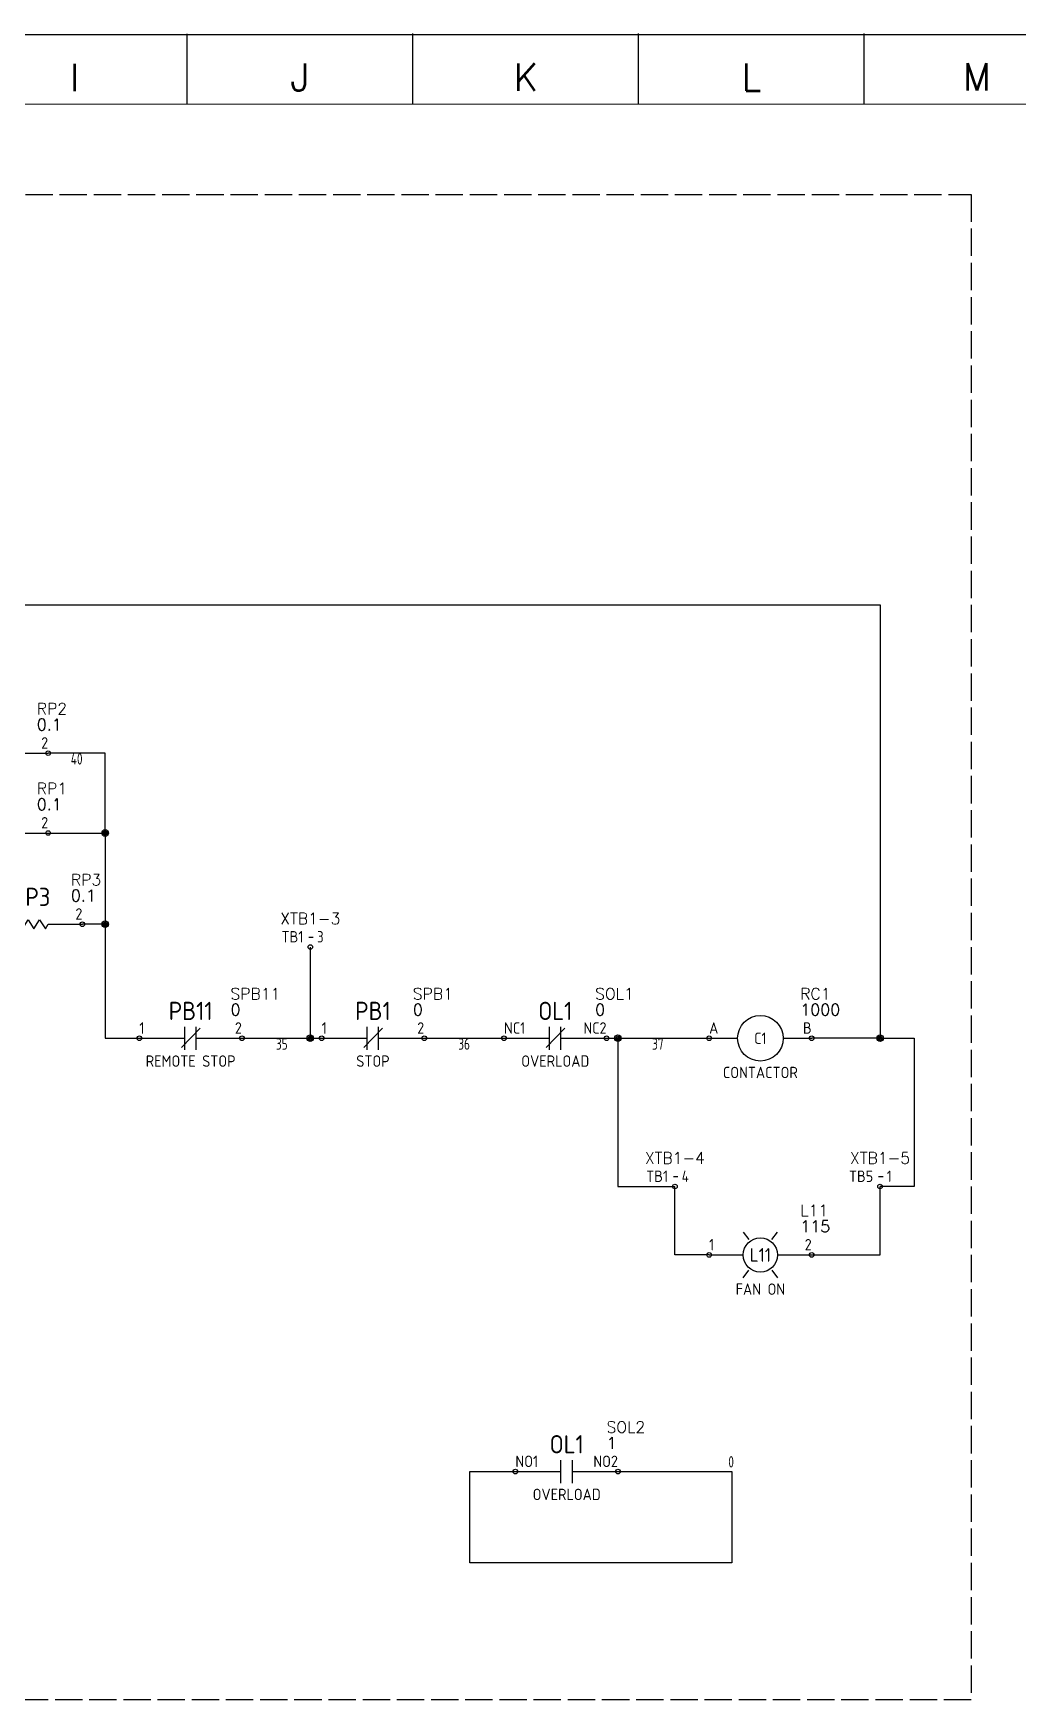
# Model space of a CAD drawing. Header units: millimetres. Extents: x 0 to 1020, y 0 to 646.
# Drawn here: x 426.7 to 642.7, y 280 to 645.3 of the extents above; entities that cross this region are included whole.
import ezdxf
from ezdxf.enums import TextEntityAlignment as Align

# ---------------------------------------------------------------- set-up
doc = ezdxf.new("R2010")
doc.units = ezdxf.units.MM
doc.header["$LTSCALE"] = 0.5
doc.linetypes.add('ACAD_ISO02W100', pattern=[15, 12, -3])
for name, color, linetype in [('LOCBOX', 7, 'ACAD_ISO02W100'), ('MISC', 7, 'Continuous'), ('NETLIST', 50, 'Continuous'), ('OUTLINE_GRID', 7, 'Continuous'), ('SYMS', 7, 'Continuous'), ('TAGS', 7, 'Continuous'), ('TERMS', 7, 'Continuous'), ('WIREFIXED', 7, 'Continuous'), ('WIRENO', 7, 'Continuous'), ('WIRES', 7, 'Continuous')]:
    doc.layers.add(name, color=color, linetype=linetype)
doc.styles.get("Standard").update_dxf_attribs({"font": 'txt.shx', "bigfont": 'gbcbig.shx'})
doc.styles.add('WD_IEC', font='isocp2.shx', dxfattribs={"width": 0.9, "height": 4})

# ---------------------------------------------------------------- blocks, each defined once
blk = doc.blocks.new('2010 Grid')
at = {"layer": 'OUTLINE_GRID'}
for p, q in [((850, 481.25), (0, 481.25)), ((383.75, 468.5), (383.75, 481.45)), ((425, 468.52), (425, 481.47)), ((466.25, 468.55), (466.25, 481.49)), ((507.5, 468.57), (507.5, 481.51)), ((837.5, 468.74), (12.5, 468.31))]:
    blk.add_line(p, q, dxfattribs=at)
at = {"layer": 'OUTLINE_GRID', "char_height": 5, "width": 17.7556, "attachment_point": 5}
for s, insert in [('I', (363.12, 473.45)), ('J', (404.37, 473.48)), ('K', (445.62, 473.5)), ('L', (486.88, 473.52)), ('M', (528.12, 473.54))]:
    blk.add_mtext(s, dxfattribs=dict(at, insert=insert))
blk = doc.blocks.new('CONTACT-NC')
for p, q in [((0, 0), (10, 0)), ((13.35, 2.25), (9.28, -2.05)), ((10, -2.5), (10, 2.5)), ((12.5, -2.5), (12.5, 2.5)), ((12.5, 0), (22.5, 0))]:
    blk.add_line(p, q)
for centre in [(0, 0), (22.5, 0)]:
    blk.add_circle(centre, 0.5)
at = {"style": 'WD_IEC', "flags": 1}
blk.add_attdef('LOC', text='', height=4, dxfattribs=at).set_placement((11.25, 11), align=Align.MIDDLE_CENTER)
at = {"style": 'WD_IEC'}
for tag, height, p in [('TAG1', 4, (11.25, 6)), ('DESC1', 2.5, (11.25, -5))]:
    blk.add_attdef(tag, text='', height=height, dxfattribs=at).set_placement(p, align=Align.MIDDLE_CENTER)
for tag, p, height, flags in [('X4TERM01', (0, 0), 0.64, 1), ('TERM01', (0, 1), 2.5, 8), ('X1TERM02', (22.5, 0), 0.64, 1)]:
    blk.add_attdef(tag, p, '', height=height, dxfattribs=dict(at, flags=flags))
at = {"style": 'WD_IEC', "flags": 8}
blk.add_attdef('TERM02', text='', height=2.5, dxfattribs=at).set_placement((22.5, 1), align=Align.RIGHT)
at = {"layer": 'NETLIST'}
for tag, p, height in [('NETTAG', (20, 8.5), 2.5), ('NETVALUE', (20, 5), 2.56)]:
    blk.add_attdef(tag, p, '', height=height, dxfattribs=at)
blk = doc.blocks.new('WDDOT')
for radius in [0.72, 0.449, 0.223]:
    blk.add_circle((0, 0), radius)
blk = doc.blocks.new('CONTACTOR-H')
for p, q in [((0, 0), (6.25, 0)), ((16.25, 0), (22.5, 0))]:
    blk.add_line(p, q)
for centre, radius in [((11.25, 0), 5), ((0, 0), 0.5), ((22.5, 0), 0.5)]:
    blk.add_circle(centre, radius)
at = {"style": 'WD_IEC', "flags": 1}
blk.add_attdef('LOC', text='', height=4, dxfattribs=at).set_placement((11.25, 8.5), align=Align.MIDDLE_CENTER)
at = {"style": 'WD_IEC'}
for tag, p, height, flags in [('X4TERM01', (0, 0), 0.64, 1), ('TERM01', (0, 1), 2.5, 8), ('X1TERM02', (22.5, 0), 0.64, 1)]:
    blk.add_attdef(tag, p, '', height=height, dxfattribs=dict(at, flags=flags))
for tag, height, p in [('TAG1', 4, (11.25, 0)), ('DESC1', 2.5, (11.25, -7.5))]:
    blk.add_attdef(tag, text='', height=height, dxfattribs=at).set_placement(p, align=Align.MIDDLE_CENTER)
at = {"style": 'WD_IEC', "flags": 8}
blk.add_attdef('TERM02', text='', height=2.5, dxfattribs=at).set_placement((22.5, 1), align=Align.RIGHT)
at = {"layer": 'NETLIST'}
for tag, p, height in [('NETTAG', (20, 8.5), 2.5), ('NETVALUE', (20, 5), 2.56)]:
    blk.add_attdef(tag, p, '', height=height, dxfattribs=at)
blk = doc.blocks.new('WD_WNH2')
at = {"linetype": 'Continuous', "style": 'WD_IEC', "width": 0.8}
blk.add_attdef('WIRENO', text='', height=2.5, dxfattribs=at).set_placement((0, 0), align=Align.TOP_CENTER)
at = {"style": 'WD_IEC', "flags": 1}
for tag, p in [('W02USER', (0, -1.21)), ('W03USER', (0, -1.33)), ('W04USER', (0, -1.46)), ('W05USER', (0, -1.58)), ('W06USER', (0, -1.71)), ('W07USER', (0, -1.83)), ('W08USER', (0, -1.96)), ('W09USER', (0, -2.08)), ('W01USER', (0, -1.08)), ('W10USER', (0, -2.21))]:
    blk.add_attdef(tag, text='', height=0.08, dxfattribs=at).set_placement(p, align=Align.CENTER)
blk = doc.blocks.new('TBH-1')
blk.add_line((-0.33, 2.17), (0.65, 2.17))
blk.add_circle((0, 0), 0.5)
at = {"style": 'WD_IEC', "flags": 1}
blk.add_attdef('LOC', text='', height=4, dxfattribs=at).set_placement((-15, 7.5), align=Align.MIDDLE_LEFT)
at = {"style": 'WD_IEC'}
blk.add_attdef('TAG1', text='', height=2.5, dxfattribs=at).set_placement((-1.5, 1), align=Align.RIGHT)
at = {"style": 'WD_IEC', "flags": 1}
blk.add_attdef('X1TERM01', (0, 0), '', height=0.5, dxfattribs=at)
at = {"style": 'WD_IEC', "width": 0.9}
blk.add_attdef('TERM01', (1.5, 1), '', height=2.5, dxfattribs=at)
at = {"layer": 'NETLIST'}
for tag, p in [('NETTAG', (0, 5)), ('NETVALUE', (0, -2.5))]:
    blk.add_attdef(tag, text='', height=2.5, dxfattribs=at).set_placement(p, align=Align.CENTER)
blk = doc.blocks.new('RESISTOR-1')
for p, q in [((0, 0), (7.5, 0)), ((7.5, 0), (8.12, 1)), ((8.12, 1), (9.38, -1)), ((9.38, -1), (10.62, 1)), ((10.62, 1), (11.88, -1)), ((11.88, -1), (13.12, 1)), ((13.12, 1), (14.38, -1)), ((14.38, -1), (15, 0)), ((15, 0), (22.5, 0))]:
    blk.add_line(p, q)
for centre in [(0, 0), (22.5, 0)]:
    blk.add_circle(centre, 0.5)
at = {"style": 'WD_IEC', "flags": 1}
blk.add_attdef('LOC', text='', height=4, dxfattribs=at).set_placement((11.25, 11), align=Align.MIDDLE_CENTER)
at = {"style": 'WD_IEC'}
for tag, height, p in [('TAG1', 4, (11.25, 6)), ('DESC1', 2.5, (10.75, -3))]:
    blk.add_attdef(tag, text='', height=height, dxfattribs=at).set_placement(p, align=Align.MIDDLE_CENTER)
for tag, p, height, flags in [('X4TERM01', (0, 0), 0.64, 1), ('TERM01', (0, 1), 2.5, 8), ('X1TERM02', (22.5, 0), 0.64, 1)]:
    blk.add_attdef(tag, p, '', height=height, dxfattribs=dict(at, flags=flags))
at = {"style": 'WD_IEC', "flags": 8}
blk.add_attdef('TERM02', text='', height=2.5, dxfattribs=at).set_placement((22.5, 1), align=Align.RIGHT)
at = {"layer": 'NETLIST'}
for tag, p, height in [('NETTAG', (20, 8.5), 2.5), ('NETVALUE', (20, 5), 2.56)]:
    blk.add_attdef(tag, p, '', height=height, dxfattribs=at)
blk = doc.blocks.new('LAMP-1')
for p, q in [((7.5, 5), (8.73, 3.36)), ((13.77, 3.36), (15, 5)), ((0, 0), (7.5, 0)), ((15, 0), (22.5, 0)), ((7.5, -5), (8.73, -3.36)), ((13.77, -3.36), (15, -5))]:
    blk.add_line(p, q)
for centre, radius in [((11.25, 0), 3.75), ((0, 0), 0.5), ((22.5, 0), 0.5)]:
    blk.add_circle(centre, radius)
at = {"style": 'WD_IEC', "flags": 1}
blk.add_attdef('LOC', text='', height=4, dxfattribs=at).set_placement((11.25, 11), align=Align.MIDDLE_CENTER)
at = {"style": 'WD_IEC'}
for tag, p, height, flags in [('X4TERM01', (0, 0), 0.64, 1), ('TERM01', (0, 1), 2.5, 8), ('X1TERM02', (22.5, 0), 0.64, 1)]:
    blk.add_attdef(tag, p, '', height=height, dxfattribs=dict(at, flags=flags))
for tag, height, p in [('TAG1', 3, (11.25, 0)), ('DESC1', 2.5, (11.25, -7.5))]:
    blk.add_attdef(tag, text='', height=height, dxfattribs=at).set_placement(p, align=Align.MIDDLE_CENTER)
at = {"style": 'WD_IEC', "flags": 8}
blk.add_attdef('TERM02', text='', height=2.5, dxfattribs=at).set_placement((22.5, 1), align=Align.RIGHT)
at = {"layer": 'NETLIST'}
for tag, p, height in [('NETTAG', (20, 8.5), 2.5), ('NETVALUE', (20, 5), 2.56)]:
    blk.add_attdef(tag, p, '', height=height, dxfattribs=at)
blk = doc.blocks.new('CONTACT-NO')
for p, q in [((2.5, 0), (12.5, 0)), ((12.5, -2.5), (12.5, 2.5)), ((15, -2.5), (15, 2.5)), ((15, 0), (25, 0))]:
    blk.add_line(p, q)
for centre in [(2.5, 0), (25, 0)]:
    blk.add_circle(centre, 0.5)
at = {"style": 'WD_IEC', "flags": 1}
blk.add_attdef('LOC', text='', height=4, dxfattribs=at).set_placement((13.75, 11), align=Align.MIDDLE_CENTER)
at = {"style": 'WD_IEC'}
for tag, height, p in [('TAG1', 4, (13.75, 6)), ('DESC1', 2.5, (13.75, -5))]:
    blk.add_attdef(tag, text='', height=height, dxfattribs=at).set_placement(p, align=Align.MIDDLE_CENTER)
for tag, p, height, flags in [('X4TERM01', (2.5, 0), 0.64, 1), ('TERM01', (2.5, 1), 2.5, 8), ('X1TERM02', (25, 0), 0.64, 1)]:
    blk.add_attdef(tag, p, '', height=height, dxfattribs=dict(at, flags=flags))
at = {"style": 'WD_IEC', "flags": 8}
blk.add_attdef('TERM02', text='', height=2.5, dxfattribs=at).set_placement((25, 1), align=Align.RIGHT)
at = {"layer": 'NETLIST'}
for tag, p, height in [('NETTAG', (22.5, 8.5), 2.5), ('NETVALUE', (22.5, 5), 2.56)]:
    blk.add_attdef(tag, p, '', height=height, dxfattribs=at)

msp = doc.modelspace()

# ---------------------------------------------------------------- linework, layer by layer
at = {"layer": 'LOCBOX'}
msp.add_lwpolyline([(65, 610), (632.5, 610), (632.5, 280), (65, 280)], close=True, dxfattribs=at)
at = {"layer": 'WIRES'}
for p, q in [((415, 520), (612.5, 520)), ((612.5, 520), (612.5, 425)), ((442.5, 487.5), (430, 487.5)), ((442.5, 470), (442.5, 487.5)), ((430, 470), (442.5, 470)), ((442.5, 470), (442.5, 450)), ((442.5, 450), (437.5, 450)), ((442.5, 450), (442.5, 425)), ((487.5, 445), (487.5, 425)), ((442.5, 425), (450, 425)), ((472.5, 425), (490, 425)), ((512.5, 425), (530, 425)), ((552.5, 425), (575, 425)), ((555, 425), (555, 392.5)), ((612.5, 425), (597.5, 425)), ((612.5, 425), (620, 425)), ((620, 425), (620, 392.5)), ((555, 392.5), (567.5, 392.5)), ((567.5, 377.5), (567.5, 392.5)), ((620, 392.5), (612.5, 392.5)), ((612.5, 377.5), (612.5, 392.5)), ((575, 377.5), (567.5, 377.5)), ((597.5, 377.5), (612.5, 377.5)), ((522.5, 310), (522.5, 330)), ((522.5, 330), (532.5, 330)), ((555, 330), (580, 330)), ((580, 330), (580, 310)), ((580, 310), (522.5, 310))]:
    msp.add_line(p, q, dxfattribs=at)

# ---------------------------------------------------------------- block references
at = {"xscale": 1.2, "yscale": 1.2, "zscale": 1.2}
msp.add_blockref('2010 Grid', (0, 67.5), dxfattribs=at)
ref = msp.add_blockref('RESISTOR-1', (407.5, 487.5))
ref.add_attrib('NETTAG', 'RP2', (427.5, 496), dxfattribs={"layer": 'MISC', "height": 2.5})
ref.add_attrib('NETVALUE', '0.1', (427.5, 492.5), dxfattribs={"layer": 'MISC', "height": 2.56})
ref.add_attrib('TAG1', 'RP2', dxfattribs={"layer": 'TAGS', "height": 4, "style": 'WD_IEC'}).set_placement((418.75, 493.5), align=Align.MIDDLE_CENTER)
ref.add_attrib('TERM01', '1', (407.5, 488.5), dxfattribs={"layer": 'TERMS', "height": 2.5, "style": 'WD_IEC'})
ref.add_attrib('TERM02', '2', dxfattribs={"layer": 'TERMS', "height": 2.5, "style": 'WD_IEC'}).set_placement((430, 488.5), align=Align.RIGHT)
ref = msp.add_blockref('RESISTOR-1', (407.5, 470))
ref.add_attrib('NETTAG', 'RP1', (427.5, 478.5), dxfattribs={"layer": 'MISC', "height": 2.5})
ref.add_attrib('NETVALUE', '0.1', (427.5, 475), dxfattribs={"layer": 'MISC', "height": 2.56})
ref.add_attrib('TAG1', 'RP1', dxfattribs={"layer": 'TAGS', "height": 4, "style": 'WD_IEC'}).set_placement((418.75, 476), align=Align.MIDDLE_CENTER)
ref.add_attrib('TERM01', '1', (407.5, 471), dxfattribs={"layer": 'TERMS', "height": 2.5, "style": 'WD_IEC'})
ref.add_attrib('TERM02', '2', dxfattribs={"layer": 'TERMS', "height": 2.5, "style": 'WD_IEC'}).set_placement((430, 471), align=Align.RIGHT)
ref = msp.add_blockref('RESISTOR-1', (415, 450))
ref.add_attrib('NETTAG', 'RP3', (435, 458.5), dxfattribs={"layer": 'MISC', "height": 2.5})
ref.add_attrib('NETVALUE', '0.1', (435, 455), dxfattribs={"layer": 'MISC', "height": 2.56})
ref.add_attrib('TAG1', 'RP3', dxfattribs={"layer": 'TAGS', "height": 4, "style": 'WD_IEC'}).set_placement((426.25, 456), align=Align.MIDDLE_CENTER)
ref.add_attrib('TERM01', '1', (415, 451), dxfattribs={"layer": 'TERMS', "height": 2.5, "style": 'WD_IEC'})
ref.add_attrib('TERM02', '2', dxfattribs={"layer": 'TERMS', "height": 2.5, "style": 'WD_IEC'}).set_placement((437.5, 451), align=Align.RIGHT)
for p, values in [((487.5, 445), {'TAG1': 'TB1', 'TERM01': '3', 'NETTAG': 'XTB1-3'}), ((567.5, 392.5), {'TAG1': 'TB1', 'TERM01': '4', 'NETTAG': 'XTB1-4'}), ((612.5, 392.5), {'TAG1': 'TB5', 'TERM01': '1', 'NETTAG': 'XTB1-5'})]:
    msp.add_blockref('TBH-1', p).add_auto_attribs(values)
ref = msp.add_blockref('CONTACT-NC', (450, 425))
ref.add_attrib('TERM02', '2', dxfattribs={"height": 2.5, "style": 'WD_IEC'}).set_placement((472.5, 426), align=Align.RIGHT)
ref.add_attrib('TERM01', '1', (450, 426), dxfattribs={"height": 2.5, "style": 'WD_IEC'})
ref.add_attrib('DESC1', 'REMOTE STOP', dxfattribs={"height": 2.5, "style": 'WD_IEC'}).set_placement((461.25, 420), align=Align.MIDDLE_CENTER)
ref.add_attrib('TAG1', 'PB11', dxfattribs={"height": 4, "style": 'WD_IEC'}).set_placement((461.25, 431), align=Align.MIDDLE_CENTER)
ref.add_attrib('NETVALUE', '0', (470, 430), dxfattribs={"layer": 'NETLIST', "height": 2.56})
ref.add_attrib('NETTAG', 'SPB11', (470, 433.5), dxfattribs={"layer": 'NETLIST', "height": 2.5})
ref = msp.add_blockref('CONTACT-NC', (490, 425))
ref.add_attrib('TERM02', '2', dxfattribs={"height": 2.5, "style": 'WD_IEC'}).set_placement((512.5, 426), align=Align.RIGHT)
ref.add_attrib('TERM01', '1', (490, 426), dxfattribs={"height": 2.5, "style": 'WD_IEC'})
ref.add_attrib('DESC1', 'STOP', dxfattribs={"height": 2.5, "style": 'WD_IEC'}).set_placement((501.25, 420), align=Align.MIDDLE_CENTER)
ref.add_attrib('TAG1', 'PB1', dxfattribs={"height": 4, "style": 'WD_IEC'}).set_placement((501.25, 431), align=Align.MIDDLE_CENTER)
ref.add_attrib('NETVALUE', '0', (510, 430), dxfattribs={"layer": 'NETLIST', "height": 2.56})
ref.add_attrib('NETTAG', 'SPB1', (510, 433.5), dxfattribs={"layer": 'NETLIST', "height": 2.5})
ref = msp.add_blockref('CONTACT-NC', (530, 425))
ref.add_attrib('TERM02', 'NC2', dxfattribs={"height": 2.5, "style": 'WD_IEC'}).set_placement((552.5, 426), align=Align.RIGHT)
ref.add_attrib('TERM01', 'NC1', (530, 426), dxfattribs={"height": 2.5, "style": 'WD_IEC'})
ref.add_attrib('DESC1', 'OVERLOAD', dxfattribs={"height": 2.5, "style": 'WD_IEC'}).set_placement((541.25, 420), align=Align.MIDDLE_CENTER)
ref.add_attrib('TAG1', 'OL1', dxfattribs={"height": 4, "style": 'WD_IEC'}).set_placement((541.25, 431), align=Align.MIDDLE_CENTER)
ref.add_attrib('NETVALUE', '0', (550, 430), dxfattribs={"layer": 'NETLIST', "height": 2.56})
ref.add_attrib('NETTAG', 'SOL1', (550, 433.5), dxfattribs={"layer": 'NETLIST', "height": 2.5})
ref = msp.add_blockref('CONTACTOR-H', (575, 425))
ref.add_attrib('TERM02', 'B', dxfattribs={"height": 2.5, "style": 'WD_IEC'}).set_placement((597.5, 426), align=Align.RIGHT)
ref.add_attrib('TERM01', 'A', (575, 426), dxfattribs={"height": 2.5, "style": 'WD_IEC'})
ref.add_attrib('DESC1', 'CONTACTOR', dxfattribs={"height": 2.5, "style": 'WD_IEC'}).set_placement((586.25, 417.5), align=Align.MIDDLE_CENTER)
ref.add_attrib('TAG1', 'C1', dxfattribs={"height": 2.5, "style": 'WD_IEC'}).set_placement((586.25, 425), align=Align.MIDDLE_CENTER)
ref.add_attrib('NETVALUE', '1000', (595, 430), dxfattribs={"layer": 'NETLIST', "height": 2.56})
ref.add_attrib('NETTAG', 'RC1', (595, 433.5), dxfattribs={"layer": 'NETLIST', "height": 2.5})
ref = msp.add_blockref('LAMP-1', (575, 377.5))
ref.add_attrib('TERM02', '2', dxfattribs={"height": 2.5, "style": 'WD_IEC'}).set_placement((597.5, 378.5), align=Align.RIGHT)
ref.add_attrib('TERM01', '1', (575, 378.5), dxfattribs={"height": 2.5, "style": 'WD_IEC'})
ref.add_attrib('DESC1', 'FAN ON', dxfattribs={"height": 2.5, "style": 'WD_IEC'}).set_placement((586.25, 370), align=Align.MIDDLE_CENTER)
ref.add_attrib('TAG1', 'L11', dxfattribs={"height": 3, "style": 'WD_IEC'}).set_placement((586.25, 377.5), align=Align.MIDDLE_CENTER)
ref.add_attrib('NETVALUE', '115', (595, 382.5), dxfattribs={"layer": 'NETLIST', "height": 2.56})
ref.add_attrib('NETTAG', 'L11', (595, 386), dxfattribs={"layer": 'NETLIST', "height": 2.5})
ref = msp.add_blockref('CONTACT-NO', (530, 330))
ref.add_attrib('NETTAG', 'SOL2', (552.5, 338.5), dxfattribs={"layer": 'NETLIST', "height": 2.5})
ref.add_attrib('NETVALUE', '1', (552.5, 335), dxfattribs={"layer": 'NETLIST', "height": 2.56})
ref.add_attrib('TAG1', 'OL1', dxfattribs={"height": 4, "style": 'WD_IEC'}).set_placement((543.75, 336), align=Align.MIDDLE_CENTER)
ref.add_attrib('DESC1', 'OVERLOAD', dxfattribs={"height": 2.5, "style": 'WD_IEC'}).set_placement((543.75, 325), align=Align.MIDDLE_CENTER)
ref.add_attrib('TERM01', 'NO1', (532.5, 331), dxfattribs={"height": 2.5, "style": 'WD_IEC'})
ref.add_attrib('TERM02', 'NO2', dxfattribs={"height": 2.5, "style": 'WD_IEC'}).set_placement((555, 331), align=Align.RIGHT)
at = {"layer": 'SYMS'}
for p in [(442.5, 470), (442.5, 450), (487.5, 425), (555, 425), (612.5, 425)]:
    msp.add_blockref('WDDOT', p, dxfattribs=at)
at = {"layer": 'WIREFIXED'}
ref = msp.add_blockref('WD_WNH2', (580, 330), dxfattribs=at)
ref.add_attrib('WIRENOF', '0', dxfattribs={"linetype": 'Continuous', "height": 2.5, "style": 'WD_IEC', "width": 0.8}).set_placement((579.83, 333.4), align=Align.TOP_CENTER)
at = {"layer": 'WIRENO'}
ref = msp.add_blockref('WD_WNH2', (436.25, 487.5), dxfattribs=at)
ref.add_attrib('WIRENO', '40', dxfattribs={"linetype": 'Continuous', "height": 2.5, "style": 'WD_IEC', "width": 0.8}).set_placement((436.25, 487.5), align=Align.TOP_CENTER)
ref = msp.add_blockref('WD_WNH2', (481.25, 425), dxfattribs=at)
ref.add_attrib('WIRENO', '35', dxfattribs={"linetype": 'Continuous', "height": 2.5, "style": 'WD_IEC', "width": 0.8}).set_placement((481.25, 425), align=Align.TOP_CENTER)
ref = msp.add_blockref('WD_WNH2', (521.25, 425), dxfattribs=at)
ref.add_attrib('WIRENO', '36', dxfattribs={"linetype": 'Continuous', "height": 2.5, "style": 'WD_IEC', "width": 0.8}).set_placement((521.25, 425), align=Align.TOP_CENTER)
ref = msp.add_blockref('WD_WNH2', (563.75, 425), dxfattribs=at)
ref.add_attrib('WIRENO', '37', dxfattribs={"linetype": 'Continuous', "height": 2.5, "style": 'WD_IEC', "width": 0.8}).set_placement((563.75, 425), align=Align.TOP_CENTER)

doc.saveas('drawing.dxf')
